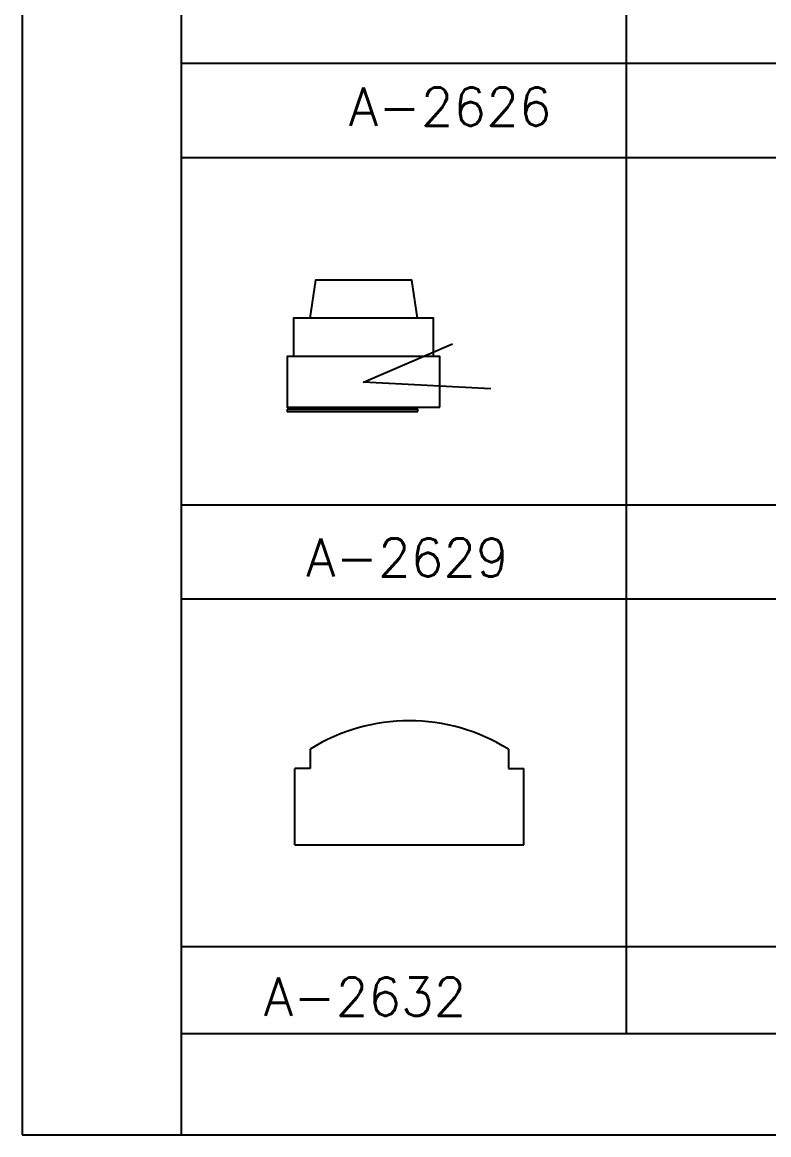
# Model space of a CAD drawing. Extents: x -59.1 to 26.7, y 12.6 to 48.
# Drawn here: x -29.13 to -17.39, y 13 to 30.5 of the extents above; entities that cross this region are included whole.
import ezdxf

# ---------------------------------------------------------------- set-up
doc = ezdxf.new("R2010")
doc.units = 0
doc.header["$MEASUREMENT"] = 0
for name, color, linetype in [('A-MOBILIA', 2, 'CONTINUOUS'), ('FOLHA', 3, 'CONTINUOUS'), ('MOVEIS', 2, 'CONTINUOUS'), ('P-ARVORE', 2, 'CONTINUOUS')]:
    doc.layers.add(name, color=color, linetype=linetype)
doc.styles.get("Standard").update_dxf_attribs({"font": 'txt.shx', "height": 0.15})

# ---------------------------------------------------------------- blocks, each defined once
blk = doc.blocks.new('FOLHAVERDE')
at = {"layer": 'FOLHA', "linetype": 'CONTINUOUS'}
for p, q in [((-29.955, 37.298), (-29.955, 2.298)), ((-27.455, 37.298), (-27.455, 2.298)), ((-27.455, 35.298), (-27.455, 2.298)), ((-29.955, 2.298), (-5.455, 2.298)), ((-27.455, 2.298), (-5.455, 2.298))]:
    blk.add_line(p, q, dxfattribs=at)
blk = doc.blocks.new('A-2632')
at = {"layer": 'MOVEIS'}
for p, q in [((0.0802, 0.5), (0.0802, 0.4)), ((1.1198, 0.5), (1.1198, 0.4)), ((0, 0), (0, 0.4)), ((0.0802, 0.4), (0, 0.4)), ((1.1198, 0.4), (1.2, 0.4)), ((1.2, 0), (1.2, 0.4)), ((0, 0), (1.2, 0))]:
    blk.add_line(p, q, dxfattribs=at)
blk.add_arc((0.6, -0.3255), 0.9755, 57.80398, 122.19602, dxfattribs=at)

msp = doc.modelspace()

# ---------------------------------------------------------------- linework, layer by layer
at = {"layer": 'A-MOBILIA'}
for points in [[(-22.913, 25.846), (-23.003, 26.446), (-24.519, 26.446), (-24.608, 25.846)], [(-22.658, 25.243), (-22.658, 25.846), (-24.863, 25.846), (-24.863, 25.243)], [(-21.761, 24.735), (-23.761, 24.844), (-22.361, 25.444)]]:
    msp.add_lwpolyline(points, dxfattribs=at)
for points in [[(-22.561, 24.446), (-22.561, 25.243), (-24.961, 25.243), (-24.961, 24.446)], [(-22.906, 24.38), (-22.906, 24.414), (-24.961, 24.414), (-24.961, 24.38)]]:
    msp.add_lwpolyline(points, close=True, dxfattribs=at)
at = {"layer": 'FOLHA', "linetype": 'CONTINUOUS'}
for p, q in [((-19.629, 43.384), (-19.629, 14.597)), ((-26.629, 29.858), (-4.629, 29.858)), ((-26.629, 28.377), (-4.629, 28.377)), ((-26.629, 22.911), (-4.629, 22.911)), ((-26.629, 21.431), (-4.629, 21.431)), ((-26.629, 15.964), (-4.629, 15.964)), ((-26.629, 14.597), (-4.629, 14.597)), ((-26.629, 13.003), (-4.629, 13.003))]:
    msp.add_line(p, q, dxfattribs=at)
at = {"layer": 'P-ARVORE', "linetype": 'CONTINUOUS'}
msp.add_line((-26.629, 46.003), (-26.629, 13.003), dxfattribs=at)

# ---------------------------------------------------------------- block references
at = {"layer": 'FOLHA'}
msp.add_blockref('FOLHAVERDE', (0.827, 10.705), dxfattribs=at)
at = {"layer": 'FOLHA', "xscale": 3, "yscale": 3, "zscale": 3}
msp.add_blockref('A-2632', (-24.842, 17.566), dxfattribs=at)

# ---------------------------------------------------------------- texts
at = {"layer": 'FOLHA'}
for s, p in [('A-2626', (-23.992, 28.875)), ('A-2629', (-24.665, 21.783)), ('A-2632', (-25.331, 14.876))]:
    msp.add_text(s, height=0.6, dxfattribs=at).set_placement(p)

doc.saveas('drawing.dxf')
